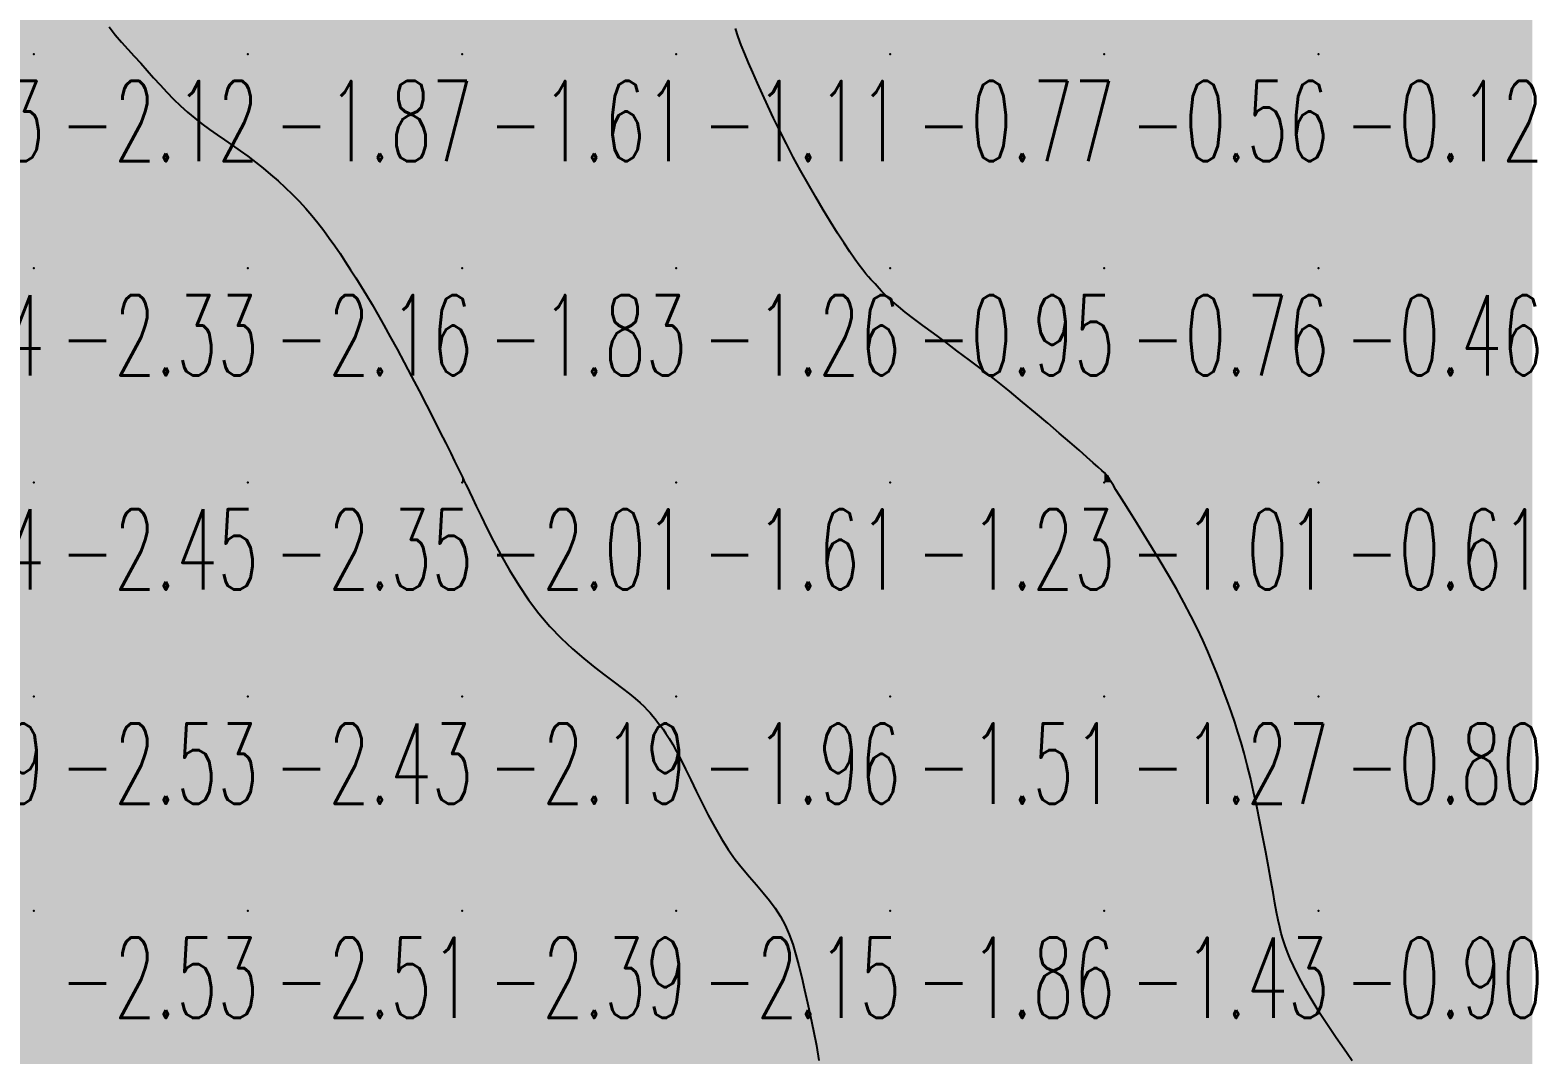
# Model space of a CAD drawing. Header units: millimetres. Extents: x 88261 to 90953, y 390274 to 392322.
# Drawn here: x 90250.1 to 90320, y 391540.5 to 391588.4 of the extents above; entities that cross this region are included whole.
import ezdxf
from ezdxf.enums import TextEntityAlignment as Align

# ---------------------------------------------------------------- set-up
doc = ezdxf.new("R2010")
doc.units = ezdxf.units.MM
doc.header["$LTSCALE"] = 25
for name, color, linetype in [('CN_03_00', 7, 'Continuous'), ('COTEAlt', 7, 'Continuous'), ('TN_COLORIAGE', 7, 'Continuous')]:
    doc.layers.add(name, color=color, linetype=linetype)
doc.styles.add('Simplex 1.0', font='Simplex.shx', dxfattribs={"width": 0.99, "height": 2.5})
doc.styles.get("Standard").update_dxf_attribs({"font": 'times.ttf'})

# ---------------------------------------------------------------- blocks, each defined once
blk = doc.blocks.new('COTE')
at = {"color": 0}
blk.add_point((0, 0), dxfattribs=at)
at = {"layer": 'COTEAlt'}
blk.add_attdef('ALT', text='', height=3.75, dxfattribs=at).set_placement((1.25, -1.25), align=Align.TOP_LEFT)

msp = doc.modelspace()

# ---------------------------------------------------------------- linework, layer by layer
at = {"layer": 'CN_03_00', "flags": 128}
for points, elevation in [([(90253.765, 391588.506), (90254.056, 391588.138), (90254.349, 391587.797), (90254.644, 391587.469), (90254.941, 391587.144), (90255.24, 391586.813), (90255.54, 391586.476), (90255.842, 391586.137), (90256.149, 391585.799), (90256.459, 391585.466), (90256.775, 391585.141), (90257.097, 391584.828), (90257.426, 391584.529), (90257.762, 391584.248), (90258.104, 391583.98), (90258.453, 391583.724), (90258.805, 391583.474), (90259.162, 391583.228), (90259.52, 391582.981), (90259.88, 391582.729), (90260.24, 391582.47), (90260.599, 391582.199), (90260.956, 391581.916), (90261.308, 391581.624), (90261.655, 391581.321), (90261.994, 391581.011), (90262.323, 391580.692), (90262.642, 391580.366), (90262.948, 391580.034), (90263.24, 391579.696), (90263.52, 391579.353), (90263.79, 391579.004), (90264.05, 391578.65), (90264.304, 391578.29), (90264.552, 391577.923), (90264.797, 391577.551), (90265.041, 391577.173), (90265.285, 391576.788), (90265.532, 391576.391), (90265.785, 391575.977), (90266.045, 391575.54), (90266.316, 391575.076), (90266.599, 391574.579), (90266.897, 391574.042), (90267.213, 391573.462), (90267.548, 391572.837), (90267.894, 391572.18), (90268.242, 391571.51), (90268.585, 391570.846), (90268.912, 391570.205), (90269.217, 391569.605), (90269.489, 391569.065), (90269.72, 391568.603), (90269.905, 391568.232), (90270.046, 391567.946), (90270.15, 391567.733), (90270.222, 391567.58), (90270.27, 391567.477), (90270.3, 391567.412), (90270.316, 391567.373), (90270.327, 391567.349), (90270.337, 391567.327), (90270.353, 391567.294), (90270.381, 391567.238), (90270.427, 391567.145), (90270.498, 391567.002), (90270.598, 391566.795), (90270.735, 391566.511), (90270.913, 391566.138), (90271.139, 391565.666), (90271.41, 391565.111), (90271.725, 391564.492), (90272.079, 391563.828), (90272.471, 391563.138), (90272.897, 391562.443), (90273.355, 391561.762), (90273.843, 391561.113), (90274.356, 391560.514), (90274.884, 391559.966), (90275.416, 391559.466), (90275.942, 391559.013), (90276.448, 391558.604), (90276.926, 391558.238), (90277.363, 391557.912), (90277.747, 391557.623), (90278.072, 391557.37), (90278.342, 391557.149), (90278.566, 391556.953), (90278.751, 391556.779), (90278.905, 391556.62), (90279.039, 391556.473), (90279.158, 391556.332), (90279.272, 391556.193), (90279.388, 391556.049), (90279.51, 391555.895), (90279.638, 391555.721), (90279.777, 391555.52), (90279.927, 391555.286), (90280.092, 391555.009), (90280.273, 391554.682), (90280.473, 391554.298), (90280.693, 391553.853), (90280.932, 391553.357), (90281.189, 391552.824), (90281.463, 391552.268), (90281.751, 391551.703), (90282.051, 391551.144), (90282.363, 391550.605), (90282.685, 391550.099), (90283.014, 391549.636), (90283.346, 391549.213), (90283.676, 391548.819), (90283.999, 391548.445), (90284.31, 391548.082), (90284.605, 391547.722), (90284.877, 391547.355), (90285.123, 391546.972), (90285.339, 391546.565), (90285.528, 391546.132), (90285.696, 391545.673), (90285.847, 391545.185), (90285.987, 391544.668), (90286.12, 391544.122), (90286.251, 391543.545), (90286.387, 391542.936), (90286.529, 391542.296), (90286.671, 391541.629), (90286.804, 391540.942), (90286.921, 391540.241)], -2), ([(90311.836, 391540.23), (90311.59, 391540.579), (90311.339, 391540.936), (90311.085, 391541.301), (90310.831, 391541.673), (90310.58, 391542.05), (90310.335, 391542.431), (90310.097, 391542.815), (90309.869, 391543.198), (90309.652, 391543.579), (90309.449, 391543.952), (90309.261, 391544.316), (90309.09, 391544.666), (90308.937, 391544.999), (90308.804, 391545.313), (90308.692, 391545.606), (90308.598, 391545.889), (90308.516, 391546.174), (90308.442, 391546.476), (90308.372, 391546.805), (90308.301, 391547.176), (90308.223, 391547.601), (90308.135, 391548.094), (90308.033, 391548.661), (90307.918, 391549.292), (90307.793, 391549.968), (90307.658, 391550.673), (90307.517, 391551.391), (90307.372, 391552.103), (90307.224, 391552.792), (90307.077, 391553.443), (90306.931, 391554.041), (90306.786, 391554.592), (90306.64, 391555.103), (90306.493, 391555.585), (90306.343, 391556.046), (90306.189, 391556.494), (90306.029, 391556.938), (90305.863, 391557.387), (90305.688, 391557.85), (90305.502, 391558.328), (90305.302, 391558.823), (90305.084, 391559.338), (90304.846, 391559.874), (90304.583, 391560.433), (90304.293, 391561.017), (90303.972, 391561.628), (90303.62, 391562.265), (90303.246, 391562.916), (90302.861, 391563.566), (90302.477, 391564.201), (90302.104, 391564.805), (90301.755, 391565.365), (90301.44, 391565.865), (90301.172, 391566.29), (90300.958, 391566.631), (90300.794, 391566.894), (90300.674, 391567.091), (90300.588, 391567.232), (90300.53, 391567.329), (90300.492, 391567.393), (90300.467, 391567.436), (90300.448, 391567.468), (90300.426, 391567.499), (90300.393, 391567.54), (90300.339, 391567.597), (90300.255, 391567.68), (90300.133, 391567.795), (90299.962, 391567.951), (90299.733, 391568.156), (90299.438, 391568.418), (90299.07, 391568.742), (90298.636, 391569.121), (90298.145, 391569.546), (90297.608, 391570.005), (90297.035, 391570.49), (90296.434, 391570.989), (90295.817, 391571.493), (90295.192, 391571.992), (90294.57, 391572.478), (90293.958, 391572.945), (90293.365, 391573.39), (90292.798, 391573.812), (90292.265, 391574.206), (90291.775, 391574.569), (90291.335, 391574.9), (90290.952, 391575.193), (90290.633, 391575.449), (90290.372, 391575.669), (90290.16, 391575.859), (90289.988, 391576.023), (90289.849, 391576.165), (90289.733, 391576.29), (90289.634, 391576.402), (90289.541, 391576.506), (90289.447, 391576.608), (90289.347, 391576.715), (90289.237, 391576.837), (90289.112, 391576.983), (90288.966, 391577.164), (90288.796, 391577.388), (90288.597, 391577.665), (90288.364, 391578.005), (90288.095, 391578.412), (90287.794, 391578.882), (90287.469, 391579.403), (90287.126, 391579.965), (90286.774, 391580.559), (90286.418, 391581.175), (90286.065, 391581.801), (90285.724, 391582.429), (90285.4, 391583.049), (90285.093, 391583.656), (90284.805, 391584.247), (90284.534, 391584.819), (90284.282, 391585.366), (90284.048, 391585.887), (90283.832, 391586.376), (90283.634, 391586.831), (90283.455, 391587.251), (90283.293, 391587.649), (90283.149, 391588.038), (90283.023, 391588.436)], -1)]:
    msp.add_lwpolyline(points, dxfattribs=dict(at, elevation=elevation))
at = {"layer": 'TN_COLORIAGE', "color": 111}
for points in [[(90240.249, 391587.239, -2.013), (90250.249, 391587.239, -2.013), (90250.249, 391597.239, -2.013)], [(90240.249, 391597.239, -2.013), (90240.249, 391587.239, -2.013), (90250.249, 391597.239, -2.013)], [(90250.249, 391587.239, -2), (90252.583, 391589.573, -2), (90250.249, 391597.239, -2), (90250.573, 391597.239, -2)], [(90252.583, 391589.573, -2.118), (90254.93, 391587.239, -2.118), (90250.249, 391587.239, -2.118)], [(90240.249, 391577.239, -2.118), (90250.249, 391577.239, -2.118), (90250.249, 391587.239, -2.118)], [(90240.249, 391587.239, -2.118), (90240.249, 391577.239, -2.118), (90250.249, 391587.239, -2.118)], [(90250.249, 391577.239, -2), (90257.344, 391584.334, -2), (90250.249, 391587.239, -2), (90254.93, 391587.239, -2)], [(90250.249, 391577.239, -2), (90257.344, 391584.334, -2), (90260.249, 391577.239, -2), (90260.249, 391582.598, -2)], [(90263.101, 391580.091, -2.155), (90260.249, 391582.598, -2.155), (90260.249, 391577.239, -2.155)], [(90263.101, 391580.091, -2.155), (90265.037, 391577.239, -2.155), (90260.249, 391577.239, -2.155)], [(90240.249, 391567.239, -2.328), (90250.249, 391567.239, -2.328), (90250.249, 391577.239, -2.328)], [(90240.249, 391577.239, -2.328), (90240.249, 391567.239, -2.328), (90250.249, 391577.239, -2.328)], [(90250.249, 391567.239, -2.155), (90260.249, 391567.239, -2.155), (90260.249, 391577.239, -2.155)], [(90250.249, 391577.239, -2.155), (90250.249, 391567.239, -2.155), (90260.249, 391577.239, -2.155)], [(90260.249, 391567.239, -2), (90266.999, 391573.989, -2), (90260.249, 391577.239, -2), (90265.037, 391577.239, -2)], [(90260.249, 391567.239, -2), (90266.999, 391573.989, -2), (90270.249, 391567.239, -2), (90270.249, 391567.578, -2)], [(90240.249, 391557.239, -2.447), (90250.249, 391557.239, -2.447), (90250.249, 391567.239, -2.447)], [(90240.249, 391567.239, -2.447), (90240.249, 391557.239, -2.447), (90250.249, 391567.239, -2.447)], [(90250.249, 391557.239, -2.351), (90260.249, 391557.239, -2.351), (90260.249, 391567.239, -2.351)], [(90250.249, 391567.239, -2.351), (90250.249, 391557.239, -2.351), (90260.249, 391567.239, -2.351)], [(90260.249, 391557.239, -2.006), (90270.249, 391557.239, -2.006), (90270.249, 391567.239, -2.006)], [(90260.249, 391567.239, -2.006), (90260.249, 391557.239, -2.006), (90270.249, 391567.239, -2.006)], [(90270.328, 391567.319, -2.006), (90270.249, 391567.578, -2.006), (90270.249, 391567.239, -2.006)], [(90270.328, 391567.319, -2.006), (90270.398, 391567.239, -2.006), (90270.249, 391567.239, -2.006)], [(90270.249, 391557.239, -2), (90273.56, 391560.55, -2), (90270.249, 391567.239, -2), (90270.398, 391567.239, -2)], [(90273.56, 391560.55, -2.193), (90278.421, 391557.239, -2.193), (90270.249, 391557.239, -2.193)], [(90240.249, 391547.239, -2.53), (90250.249, 391547.239, -2.53), (90250.249, 391557.239, -2.53)], [(90240.249, 391557.239, -2.53), (90240.249, 391547.239, -2.53), (90250.249, 391557.239, -2.53)], [(90250.249, 391547.239, -2.432), (90260.249, 391547.239, -2.432), (90260.249, 391557.239, -2.432)], [(90250.249, 391557.239, -2.432), (90250.249, 391547.239, -2.432), (90260.249, 391557.239, -2.432)], [(90260.249, 391547.239, -2.193), (90270.249, 391547.239, -2.193), (90270.249, 391557.239, -2.193)], [(90260.249, 391557.239, -2.193), (90260.249, 391547.239, -2.193), (90270.249, 391557.239, -2.193)], [(90270.249, 391547.239, -2), (90279.241, 391556.231, -2), (90270.249, 391557.239, -2), (90278.421, 391557.239, -2)], [(90270.249, 391547.239, -2), (90279.241, 391556.231, -2), (90280.249, 391547.239, -2), (90280.249, 391554.992, -2)], [(90282.599, 391549.59, -2.149), (90280.249, 391554.992, -2.149), (90280.249, 391547.239, -2.149)], [(90282.599, 391549.59, -2.149), (90285.462, 391547.239, -2.149), (90280.249, 391547.239, -2.149)], [(90240.249, 391537.239, -2.531), (90250.249, 391537.239, -2.531), (90250.249, 391547.239, -2.531)], [(90240.249, 391547.239, -2.531), (90240.249, 391537.239, -2.531), (90250.249, 391547.239, -2.531)], [(90250.249, 391537.239, -2.512), (90260.249, 391537.239, -2.512), (90260.249, 391547.239, -2.512)], [(90250.249, 391547.239, -2.512), (90250.249, 391537.239, -2.512), (90260.249, 391547.239, -2.512)], [(90260.249, 391537.239, -2.385), (90270.249, 391537.239, -2.385), (90270.249, 391547.239, -2.385)], [(90260.249, 391547.239, -2.385), (90260.249, 391537.239, -2.385), (90270.249, 391547.239, -2.385)], [(90270.249, 391537.239, -2.149), (90280.249, 391537.239, -2.149), (90280.249, 391547.239, -2.149)], [(90270.249, 391547.239, -2.149), (90270.249, 391537.239, -2.149), (90280.249, 391547.239, -2.149)], [(90280.249, 391537.239, -2), (90286.294, 391543.284, -2), (90280.249, 391547.239, -2), (90285.462, 391547.239, -2)], [(90286.294, 391543.284, -2.209), (90287.684, 391537.239, -2.209), (90280.249, 391537.239, -2.209)]]:
    msp.add_solid(points, dxfattribs=at)
at = {"layer": 'TN_COLORIAGE', "color": 101}
for points in [[(90254.93, 391587.239, -1.611), (90252.583, 391589.573, -1.611), (90260.249, 391587.239, -1.611), (90260.249, 391597.239, -1.611)], [(90260.249, 391587.239, -1.274), (90270.249, 391587.239, -1.274), (90270.249, 391597.239, -1.274)], [(90260.249, 391597.239, -1.274), (90260.249, 391587.239, -1.274), (90270.249, 391597.239, -1.274)], [(90270.249, 391587.239, -1.113), (90280.249, 391587.239, -1.113), (90280.249, 391597.239, -1.113)], [(90270.249, 391597.239, -1.113), (90270.249, 391587.239, -1.113), (90280.249, 391597.239, -1.113)], [(90280.249, 391597.239, -1), (90282.569, 391597.239, -1), (90280.249, 391587.239, -1), (90282.517, 391589.508, -1)], [(90282.517, 391589.508, -1.11), (90283.439, 391587.239, -1.11), (90280.249, 391587.239, -1.11)], [(90254.93, 391587.239, -1.866), (90257.344, 391584.334, -1.866), (90260.249, 391587.239, -1.866)], [(90260.249, 391582.598, -1.866), (90257.344, 391584.334, -1.866), (90260.249, 391587.239, -1.866)], [(90260.249, 391582.598, -1.611), (90263.101, 391580.091, -1.611), (90260.249, 391587.239, -1.611), (90270.249, 391587.239, -1.611)], [(90265.037, 391577.239, -1.611), (90263.101, 391580.091, -1.611), (90270.249, 391577.239, -1.611), (90270.249, 391587.239, -1.611)], [(90270.249, 391577.239, -1.11), (90280.249, 391577.239, -1.11), (90280.249, 391587.239, -1.11)], [(90270.249, 391587.239, -1.11), (90270.249, 391577.239, -1.11), (90280.249, 391587.239, -1.11)], [(90280.249, 391577.239, -1), (90285.533, 391582.524, -1), (90280.249, 391587.239, -1), (90283.439, 391587.239, -1)], [(90285.533, 391582.524, -1.263), (90288.774, 391577.239, -1.263), (90280.249, 391577.239, -1.263)], [(90265.037, 391577.239, -1.831), (90266.999, 391573.989, -1.831), (90270.249, 391577.239, -1.831)], [(90270.249, 391567.578, -1.831), (90266.999, 391573.989, -1.831), (90270.249, 391577.239, -1.831)], [(90270.249, 391567.578, -1.263), (90270.328, 391567.319, -1.263), (90270.249, 391577.239, -1.263), (90280.249, 391577.239, -1.263)], [(90270.398, 391567.239, -1.263), (90270.328, 391567.319, -1.263), (90280.249, 391567.239, -1.263), (90280.249, 391577.239, -1.263)], [(90280.249, 391567.239, -1), (90289.555, 391576.546, -1), (90280.249, 391577.239, -1), (90288.774, 391577.239, -1)], [(90280.249, 391567.239, -1), (90289.555, 391576.546, -1), (90290.249, 391567.239, -1), (90290.249, 391575.615, -1)], [(90295.163, 391572.154, -1.234), (90290.249, 391575.615, -1.234), (90290.249, 391567.239, -1.234)], [(90290.249, 391567.239, -1), (90295.163, 391572.154, -1), (90300.249, 391567.239, -1), (90300.249, 391567.723, -1)], [(90300.47, 391567.461, -1.012), (90300.249, 391567.723, -1.012), (90300.249, 391567.239, -1.012)], [(90270.398, 391567.239, -1.61), (90273.56, 391560.55, -1.61), (90280.249, 391567.239, -1.61)], [(90278.421, 391557.239, -1.61), (90273.56, 391560.55, -1.61), (90280.249, 391557.239, -1.61), (90280.249, 391567.239, -1.61)], [(90280.249, 391557.239, -1.234), (90290.249, 391557.239, -1.234), (90290.249, 391567.239, -1.234)], [(90280.249, 391567.239, -1.234), (90280.249, 391557.239, -1.234), (90290.249, 391567.239, -1.234)], [(90290.249, 391567.239, -1.012), (90290.249, 391557.239, -1.012), (90300.249, 391567.239, -1.012)], [(90290.249, 391557.239, -1.012), (90300.249, 391557.239, -1.012), (90300.249, 391567.239, -1.012)], [(90300.47, 391567.461, -1.012), (90300.557, 391567.239, -1.012), (90300.249, 391567.239, -1.012)], [(90300.249, 391557.239, -1), (90304.332, 391561.323, -1), (90300.249, 391567.239, -1), (90300.557, 391567.239, -1)], [(90304.332, 391561.323, -1.267), (90305.948, 391557.239, -1.267), (90300.249, 391557.239, -1.267)], [(90278.421, 391557.239, -1.957), (90279.241, 391556.231, -1.957), (90280.249, 391557.239, -1.957)], [(90280.249, 391554.992, -1.957), (90279.241, 391556.231, -1.957), (90280.249, 391557.239, -1.957)], [(90280.249, 391554.992, -1.515), (90282.599, 391549.59, -1.515), (90280.249, 391557.239, -1.515), (90290.249, 391557.239, -1.515)], [(90285.462, 391547.239, -1.515), (90282.599, 391549.59, -1.515), (90290.249, 391547.239, -1.515), (90290.249, 391557.239, -1.515)], [(90290.249, 391557.239, -1.267), (90290.249, 391547.239, -1.267), (90300.249, 391557.239, -1.267)], [(90290.249, 391547.239, -1.267), (90300.249, 391547.239, -1.267), (90300.249, 391557.239, -1.267)], [(90300.249, 391547.239, -1), (90307.054, 391554.044, -1), (90300.249, 391557.239, -1), (90305.948, 391557.239, -1)], [(90307.054, 391554.044, -1.429), (90308.297, 391547.239, -1.429), (90300.249, 391547.239, -1.429)], [(90285.462, 391547.239, -1.863), (90286.294, 391543.284, -1.863), (90290.249, 391547.239, -1.863)], [(90287.684, 391537.239, -1.863), (90286.294, 391543.284, -1.863), (90290.249, 391537.239, -1.863), (90290.249, 391547.239, -1.863)], [(90290.249, 391547.239, -1.429), (90290.249, 391537.239, -1.429), (90300.249, 391547.239, -1.429)], [(90290.249, 391537.239, -1.429), (90300.249, 391537.239, -1.429), (90300.249, 391547.239, -1.429)], [(90300.249, 391537.239, -1), (90308.569, 391545.56, -1), (90300.249, 391547.239, -1), (90308.297, 391547.239, -1)], [(90300.249, 391537.239, -1), (90308.569, 391545.56, -1), (90310.249, 391537.239, -1), (90310.249, 391542.398, -1)], [(90312.444, 391539.434, -1.111), (90310.249, 391542.398, -1.111), (90310.249, 391537.239, -1.111)]]:
    msp.add_solid(points, dxfattribs=at)
at = {"layer": 'TN_COLORIAGE', "color": 91}
for points in [[(90283.439, 391587.239, -0.626), (90282.517, 391589.508, -0.626), (90290.249, 391587.239, -0.626), (90290.249, 391597.239, -0.626)], [(90290.249, 391597.239, -0.414), (90290.249, 391587.239, -0.414), (90300.249, 391597.239, -0.414)], [(90290.249, 391587.239, -0.414), (90300.249, 391587.239, -0.414), (90300.249, 391597.239, -0.414)], [(90300.249, 391597.239, -0.058), (90300.249, 391587.239, -0.058), (90310.249, 391597.239, -0.058)], [(90300.249, 391587.239, -0.058), (90310.249, 391587.239, -0.058), (90310.249, 391597.239, -0.058)], [(90310.249, 391587.239), (90315.688, 391592.679), (90310.249, 391597.239), (90313.866, 391597.239)], [(90310.249, 391587.239), (90315.688, 391592.679), (90320.249, 391587.239), (90320.249, 391589.413)], [(90283.439, 391587.239, -0.766), (90285.533, 391582.524, -0.766), (90290.249, 391587.239, -0.766)], [(90288.774, 391577.239, -0.766), (90285.533, 391582.524, -0.766), (90290.249, 391577.239, -0.766), (90290.249, 391587.239, -0.766)], [(90290.249, 391587.239, -0.561), (90290.249, 391577.239, -0.561), (90300.249, 391587.239, -0.561)], [(90290.249, 391577.239, -0.561), (90300.249, 391577.239, -0.561), (90300.249, 391587.239, -0.561)], [(90300.249, 391587.239, -0.123), (90300.249, 391577.239, -0.123), (90310.249, 391587.239, -0.123)], [(90300.249, 391577.239, -0.123), (90310.249, 391577.239, -0.123), (90310.249, 391587.239, -0.123)], [(90310.249, 391587.239, -0.029), (90310.249, 391577.239, -0.029), (90320.249, 391587.239, -0.029)], [(90310.249, 391577.239, -0.029), (90320.249, 391577.239, -0.029), (90320.249, 391587.239, -0.029)], [(90288.774, 391577.239, -0.955), (90289.555, 391576.546, -0.955), (90290.249, 391577.239, -0.955)], [(90290.249, 391575.615, -0.955), (90289.555, 391576.546, -0.955), (90290.249, 391577.239, -0.955)], [(90290.249, 391575.615, -0.758), (90295.163, 391572.154, -0.758), (90290.249, 391577.239, -0.758), (90300.249, 391577.239, -0.758)], [(90300.249, 391567.723, -0.758), (90295.163, 391572.154, -0.758), (90300.249, 391577.239, -0.758)], [(90300.249, 391567.723, -0.456), (90300.47, 391567.461, -0.456), (90300.249, 391577.239, -0.456), (90310.249, 391577.239, -0.456)], [(90300.557, 391567.239, -0.456), (90300.47, 391567.461, -0.456), (90310.249, 391567.239, -0.456), (90310.249, 391577.239, -0.456)], [(90310.249, 391577.239, -0.191), (90310.249, 391567.239, -0.191), (90320.249, 391577.239, -0.191)], [(90310.249, 391567.239, -0.191), (90320.249, 391567.239, -0.191), (90320.249, 391577.239, -0.191)], [(90300.557, 391567.239, -0.613), (90304.332, 391561.323, -0.613), (90310.249, 391567.239, -0.613)], [(90305.948, 391557.239, -0.613), (90304.332, 391561.323, -0.613), (90310.249, 391557.239, -0.613), (90310.249, 391567.239, -0.613)], [(90310.249, 391567.239, -0.348), (90310.249, 391557.239, -0.348), (90320.249, 391567.239, -0.348)], [(90310.249, 391557.239, -0.348), (90320.249, 391557.239, -0.348), (90320.249, 391567.239, -0.348)], [(90305.948, 391557.239, -0.798), (90307.054, 391554.044, -0.798), (90310.249, 391557.239, -0.798)], [(90308.297, 391547.239, -0.798), (90307.054, 391554.044, -0.798), (90310.249, 391547.239, -0.798), (90310.249, 391557.239, -0.798)], [(90310.249, 391557.239, -0.506), (90310.249, 391547.239, -0.506), (90320.249, 391557.239, -0.506)], [(90310.249, 391547.239, -0.506), (90320.249, 391547.239, -0.506), (90320.249, 391557.239, -0.506)], [(90308.297, 391547.239, -0.896), (90308.569, 391545.56, -0.896), (90310.249, 391547.239, -0.896)], [(90310.249, 391542.398, -0.896), (90308.569, 391545.56, -0.896), (90310.249, 391547.239, -0.896)], [(90310.249, 391542.398, -0.606), (90312.444, 391539.434, -0.606), (90310.249, 391547.239, -0.606), (90320.249, 391547.239, -0.606)], [(90313.783, 391537.239, -0.606), (90312.444, 391539.434, -0.606), (90320.249, 391537.239, -0.606), (90320.249, 391547.239, -0.606)]]:
    msp.add_solid(points, dxfattribs=at)

# ---------------------------------------------------------------- block references
at = {"layer": 'COTEAlt'}
ref = msp.add_blockref('COTE', (90240.249, 391587.239), dxfattribs=at)
ref.add_attrib('ALT', '-2.43', dxfattribs={"height": 3.75, "style": 'Simplex 1.0', "width": 0.6}).set_placement((90241.499, 391585.989), align=Align.TOP_LEFT)
ref = msp.add_blockref('COTE', (90250.249, 391587.239), dxfattribs=at)
ref.add_attrib('ALT', '-2.12', dxfattribs={"height": 3.75, "style": 'Simplex 1.0', "width": 0.6}).set_placement((90251.499, 391585.989), align=Align.TOP_LEFT)
ref = msp.add_blockref('COTE', (90260.249, 391587.239), dxfattribs=at)
ref.add_attrib('ALT', '-1.87', dxfattribs={"height": 3.75, "style": 'Simplex 1.0', "width": 0.6}).set_placement((90261.499, 391585.989), align=Align.TOP_LEFT)
ref = msp.add_blockref('COTE', (90270.249, 391587.239), dxfattribs=at)
ref.add_attrib('ALT', '-1.61', dxfattribs={"height": 3.75, "style": 'Simplex 1.0', "width": 0.6}).set_placement((90271.499, 391585.989), align=Align.TOP_LEFT)
ref = msp.add_blockref('COTE', (90280.249, 391587.239), dxfattribs=at)
ref.add_attrib('ALT', '-1.11', dxfattribs={"height": 3.75, "style": 'Simplex 1.0', "width": 0.6}).set_placement((90281.499, 391585.989), align=Align.TOP_LEFT)
ref = msp.add_blockref('COTE', (90290.249, 391587.239), dxfattribs=at)
ref.add_attrib('ALT', '-0.77', dxfattribs={"height": 3.75, "style": 'Simplex 1.0', "width": 0.6}).set_placement((90291.499, 391585.989), align=Align.TOP_LEFT)
ref = msp.add_blockref('COTE', (90300.249, 391587.239), dxfattribs=at)
ref.add_attrib('ALT', '-0.56', dxfattribs={"height": 3.75, "style": 'Simplex 1.0', "width": 0.6}).set_placement((90301.499, 391585.989), align=Align.TOP_LEFT)
ref = msp.add_blockref('COTE', (90310.249, 391587.239), dxfattribs=at)
ref.add_attrib('ALT', '-0.12', dxfattribs={"height": 3.75, "style": 'Simplex 1.0', "width": 0.6}).set_placement((90311.499, 391585.989), align=Align.TOP_LEFT)
ref = msp.add_blockref('COTE', (90240.249, 391577.239), dxfattribs=at)
ref.add_attrib('ALT', '-2.54', dxfattribs={"height": 3.75, "style": 'Simplex 1.0', "width": 0.6}).set_placement((90241.499, 391575.989), align=Align.TOP_LEFT)
ref = msp.add_blockref('COTE', (90250.249, 391577.239), dxfattribs=at)
ref.add_attrib('ALT', '-2.33', dxfattribs={"height": 3.75, "style": 'Simplex 1.0', "width": 0.6}).set_placement((90251.499, 391575.989), align=Align.TOP_LEFT)
ref = msp.add_blockref('COTE', (90260.249, 391577.239), dxfattribs=at)
ref.add_attrib('ALT', '-2.16', dxfattribs={"height": 3.75, "style": 'Simplex 1.0', "width": 0.6}).set_placement((90261.499, 391575.989), align=Align.TOP_LEFT)
ref = msp.add_blockref('COTE', (90270.249, 391577.239), dxfattribs=at)
ref.add_attrib('ALT', '-1.83', dxfattribs={"height": 3.75, "style": 'Simplex 1.0', "width": 0.6}).set_placement((90271.499, 391575.989), align=Align.TOP_LEFT)
ref = msp.add_blockref('COTE', (90280.249, 391577.239), dxfattribs=at)
ref.add_attrib('ALT', '-1.26', dxfattribs={"height": 3.75, "style": 'Simplex 1.0', "width": 0.6}).set_placement((90281.499, 391575.989), align=Align.TOP_LEFT)
ref = msp.add_blockref('COTE', (90290.249, 391577.239), dxfattribs=at)
ref.add_attrib('ALT', '-0.95', dxfattribs={"height": 3.75, "style": 'Simplex 1.0', "width": 0.6}).set_placement((90291.499, 391575.989), align=Align.TOP_LEFT)
ref = msp.add_blockref('COTE', (90300.249, 391577.239), dxfattribs=at)
ref.add_attrib('ALT', '-0.76', dxfattribs={"height": 3.75, "style": 'Simplex 1.0', "width": 0.6}).set_placement((90301.499, 391575.989), align=Align.TOP_LEFT)
ref = msp.add_blockref('COTE', (90310.249, 391577.239), dxfattribs=at)
ref.add_attrib('ALT', '-0.46', dxfattribs={"height": 3.75, "style": 'Simplex 1.0', "width": 0.6}).set_placement((90311.499, 391575.989), align=Align.TOP_LEFT)
ref = msp.add_blockref('COTE', (90240.249, 391567.239), dxfattribs=at)
ref.add_attrib('ALT', '-2.54', dxfattribs={"height": 3.75, "style": 'Simplex 1.0', "width": 0.6}).set_placement((90241.499, 391565.989), align=Align.TOP_LEFT)
ref = msp.add_blockref('COTE', (90250.249, 391567.239), dxfattribs=at)
ref.add_attrib('ALT', '-2.45', dxfattribs={"height": 3.75, "style": 'Simplex 1.0', "width": 0.6}).set_placement((90251.499, 391565.989), align=Align.TOP_LEFT)
ref = msp.add_blockref('COTE', (90260.249, 391567.239), dxfattribs=at)
ref.add_attrib('ALT', '-2.35', dxfattribs={"height": 3.75, "style": 'Simplex 1.0', "width": 0.6}).set_placement((90261.499, 391565.989), align=Align.TOP_LEFT)
ref = msp.add_blockref('COTE', (90270.249, 391567.239), dxfattribs=at)
ref.add_attrib('ALT', '-2.01', dxfattribs={"height": 3.75, "style": 'Simplex 1.0', "width": 0.6}).set_placement((90271.499, 391565.989), align=Align.TOP_LEFT)
ref = msp.add_blockref('COTE', (90280.249, 391567.239), dxfattribs=at)
ref.add_attrib('ALT', '-1.61', dxfattribs={"height": 3.75, "style": 'Simplex 1.0', "width": 0.6}).set_placement((90281.499, 391565.989), align=Align.TOP_LEFT)
ref = msp.add_blockref('COTE', (90290.249, 391567.239), dxfattribs=at)
ref.add_attrib('ALT', '-1.23', dxfattribs={"height": 3.75, "style": 'Simplex 1.0', "width": 0.6}).set_placement((90291.499, 391565.989), align=Align.TOP_LEFT)
ref = msp.add_blockref('COTE', (90300.249, 391567.239), dxfattribs=at)
ref.add_attrib('ALT', '-1.01', dxfattribs={"height": 3.75, "style": 'Simplex 1.0', "width": 0.6}).set_placement((90301.499, 391565.989), align=Align.TOP_LEFT)
ref = msp.add_blockref('COTE', (90310.249, 391567.239), dxfattribs=at)
ref.add_attrib('ALT', '-0.61', dxfattribs={"height": 3.75, "style": 'Simplex 1.0', "width": 0.6}).set_placement((90311.499, 391565.989), align=Align.TOP_LEFT)
ref = msp.add_blockref('COTE', (90240.249, 391557.239), dxfattribs=at)
ref.add_attrib('ALT', '-2.39', dxfattribs={"height": 3.75, "style": 'Simplex 1.0', "width": 0.6}).set_placement((90241.499, 391555.989), align=Align.TOP_LEFT)
ref = msp.add_blockref('COTE', (90250.249, 391557.239), dxfattribs=at)
ref.add_attrib('ALT', '-2.53', dxfattribs={"height": 3.75, "style": 'Simplex 1.0', "width": 0.6}).set_placement((90251.499, 391555.989), align=Align.TOP_LEFT)
ref = msp.add_blockref('COTE', (90260.249, 391557.239), dxfattribs=at)
ref.add_attrib('ALT', '-2.43', dxfattribs={"height": 3.75, "style": 'Simplex 1.0', "width": 0.6}).set_placement((90261.499, 391555.989), align=Align.TOP_LEFT)
ref = msp.add_blockref('COTE', (90270.249, 391557.239), dxfattribs=at)
ref.add_attrib('ALT', '-2.19', dxfattribs={"height": 3.75, "style": 'Simplex 1.0', "width": 0.6}).set_placement((90271.499, 391555.989), align=Align.TOP_LEFT)
ref = msp.add_blockref('COTE', (90280.249, 391557.239), dxfattribs=at)
ref.add_attrib('ALT', '-1.96', dxfattribs={"height": 3.75, "style": 'Simplex 1.0', "width": 0.6}).set_placement((90281.499, 391555.989), align=Align.TOP_LEFT)
ref = msp.add_blockref('COTE', (90290.249, 391557.239), dxfattribs=at)
ref.add_attrib('ALT', '-1.51', dxfattribs={"height": 3.75, "style": 'Simplex 1.0', "width": 0.6}).set_placement((90291.499, 391555.989), align=Align.TOP_LEFT)
ref = msp.add_blockref('COTE', (90300.249, 391557.239), dxfattribs=at)
ref.add_attrib('ALT', '-1.27', dxfattribs={"height": 3.75, "style": 'Simplex 1.0', "width": 0.6}).set_placement((90301.499, 391555.989), align=Align.TOP_LEFT)
ref = msp.add_blockref('COTE', (90310.249, 391557.239), dxfattribs=at)
ref.add_attrib('ALT', '-0.80', dxfattribs={"height": 3.75, "style": 'Simplex 1.0', "width": 0.6}).set_placement((90311.499, 391555.989), align=Align.TOP_LEFT)
ref = msp.add_blockref('COTE', (90250.249, 391547.239), dxfattribs=at)
ref.add_attrib('ALT', '-2.53', dxfattribs={"height": 3.75, "style": 'Simplex 1.0', "width": 0.6}).set_placement((90251.499, 391545.989), align=Align.TOP_LEFT)
ref = msp.add_blockref('COTE', (90260.249, 391547.239), dxfattribs=at)
ref.add_attrib('ALT', '-2.51', dxfattribs={"height": 3.75, "style": 'Simplex 1.0', "width": 0.6}).set_placement((90261.499, 391545.989), align=Align.TOP_LEFT)
ref = msp.add_blockref('COTE', (90270.249, 391547.239), dxfattribs=at)
ref.add_attrib('ALT', '-2.39', dxfattribs={"height": 3.75, "style": 'Simplex 1.0', "width": 0.6}).set_placement((90271.499, 391545.989), align=Align.TOP_LEFT)
ref = msp.add_blockref('COTE', (90280.249, 391547.239), dxfattribs=at)
ref.add_attrib('ALT', '-2.15', dxfattribs={"height": 3.75, "style": 'Simplex 1.0', "width": 0.6}).set_placement((90281.499, 391545.989), align=Align.TOP_LEFT)
ref = msp.add_blockref('COTE', (90290.249, 391547.239), dxfattribs=at)
ref.add_attrib('ALT', '-1.86', dxfattribs={"height": 3.75, "style": 'Simplex 1.0', "width": 0.6}).set_placement((90291.499, 391545.989), align=Align.TOP_LEFT)
ref = msp.add_blockref('COTE', (90300.249, 391547.239), dxfattribs=at)
ref.add_attrib('ALT', '-1.43', dxfattribs={"height": 3.75, "style": 'Simplex 1.0', "width": 0.6}).set_placement((90301.499, 391545.989), align=Align.TOP_LEFT)
ref = msp.add_blockref('COTE', (90310.249, 391547.239), dxfattribs=at)
ref.add_attrib('ALT', '-0.90', dxfattribs={"height": 3.75, "style": 'Simplex 1.0', "width": 0.6}).set_placement((90311.499, 391545.989), align=Align.TOP_LEFT)

doc.saveas('drawing.dxf')
